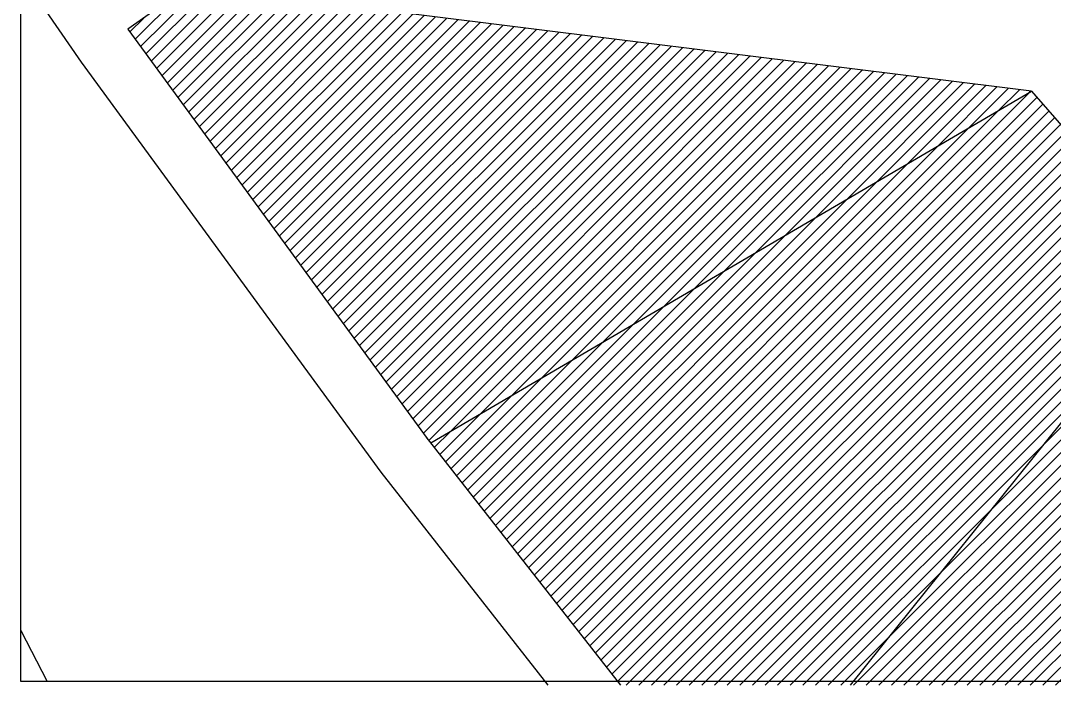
# Model space of a CAD drawing. Extents: x 152.8 to 248.8, y 69.3 to 148.3.
# Drawn here: x 152.85 to 189.01, y 69.35 to 92.6 of the extents above; entities that cross this region are included whole.
import ezdxf

# ---------------------------------------------------------------- set-up
doc = ezdxf.new("R2010")
doc.units = 0
for name, color, linetype in [('CAMPIT', 1, 'CONTINUOUS'), ('MURI------CAJ', 4, 'CONTINUOUS'), ('PLANIMETRIA', 1, 'CONTINUOUS'), ('SCAVI', 10, 'CONTINUOUS')]:
    doc.layers.add(name, color=color, linetype=linetype)
pattern_1 = [(45, (-9.98624, -26.28145), (-0.22097087, 0.22097087), [])]

msp = doc.modelspace()

# ---------------------------------------------------------------- hatches: boundary and pattern name
at = {"layer": 'CAMPIT'}
h = msp.add_hatch(dxfattribs=at)
h.set_pattern_fill('ANSI31', color=256, scale=2.5, style=0)
h.set_pattern_definition(pattern_1)
h.paths.add_polyline_path([(163.12638, 93.25355), (164.27002, 96.96797), (163.9141, 97.47099), (156.59876, 92.29503), (160.60911, 86.81309), (167.04711, 78.01269), (167.19445, 77.82462), (188.21599, 90.1257)])
h.paths.add_polyline_path([(158.67217, 93.32995), (160.77032, 94.8145), (160.55372, 95.12062), (158.45557, 93.63608)], flags=24)
h = msp.add_hatch(dxfattribs=at)
h.set_pattern_fill('ANSI31', color=256, scale=2.5, style=0)
h.set_pattern_definition(pattern_1)
h.paths.add_polyline_path([(193.5914, 83.95463), (188.21599, 90.1257), (167.19445, 77.82462), (173.83653, 69.34622), (181.86556, 69.34622)])
h = msp.add_hatch(dxfattribs=at)
h.set_pattern_fill('ANSI31', color=256, scale=2.5, style=0)
h.set_pattern_definition(pattern_1)
h.paths.add_polyline_path([(193.5914, 83.95463), (181.86556, 69.34622), (204.03962, 69.34622), (204.44117, 71.4989)])

# ---------------------------------------------------------------- linework, layer by layer
at = {"layer": 'MURI------CAJ'}
for p, q in [((163.9141, 97.47099), (156.59876, 92.29503)), ((188.21599, 90.1257), (163.12638, 93.25355)), ((188.21599, 90.1257), (204.44117, 71.4989))]:
    msp.add_line(p, q, dxfattribs=at)
at = {"layer": 'PLANIMETRIA', "color": 2}
for p, q in [((152.84927, 94.22761), (154.9659, 91.1397)), ((154.9659, 91.1397), (165.45239, 76.80523)), ((165.45239, 76.80523), (171.29587, 69.34622))]:
    msp.add_line(p, q, dxfattribs=at)
at = {"layer": 'PLANIMETRIA', "color": 4}
for p, q in [((156.59876, 92.29503), (160.60911, 86.81309)), ((167.19445, 77.82462), (188.21599, 90.1257)), ((160.60911, 86.81309), (167.06657, 77.98609)), ((193.5914, 83.95463), (181.86556, 69.34622)), ((167.02679, 78.03863), (173.83653, 69.34622))]:
    msp.add_line(p, q, dxfattribs=at)
at = {"layer": 'PLANIMETRIA', "color": 2}
msp.add_lwpolyline([(152.84927, 71.26557), (153.7741, 69.47906)], dxfattribs=at)
at = {"layer": 'SCAVI'}
msp.add_line((248.84709, 69.47906), (152.84927, 69.47906), dxfattribs=at)
msp.add_lwpolyline([(152.84927, 69.47906), (152.84927, 148.28894), (229.34701, 148.28894), (229.34701, 69.47906)], dxfattribs=at)

doc.saveas('drawing.dxf')
